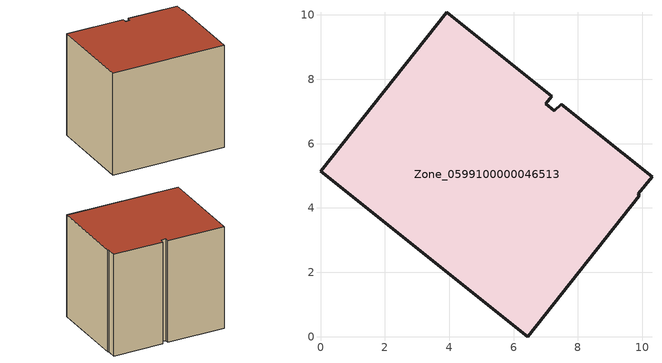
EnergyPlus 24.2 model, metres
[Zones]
Zone_0599100000046513
 floor ground (C_G): 10.3,4.97 9.88,4.44 9.91,4.38 6.44,0 0,5.14 3.93,10.08 7.18,7.47 7,7.23 7.26,7.03 7.49,7.23 z0.61
 wall outside (C_F): 7.18,7.47 3.93,10.08 0,5.14 6.44,0 9.91,4.38 9.88,4.44 10.3,4.97 7.49,7.23 7.26,7.03 7,7.23 7.18,7.47 z0.61:8.11
 roof outside (C_R): 9.88,4.44 10.3,4.97 7.49,7.23 7.26,7.03 7,7.23 7.18,7.47 3.93,10.08 0,5.14 6.44,0 9.91,4.38 z8.11
[BUILDING]
Pand.0599100000046513: North Axis=0; Terrain=City; Loads Convergence Tolerance Value=0.04; Temperature Convergence Tolerance Value=0.4; Solar Distribution=FullExterior; Maximum Number of Warmup Days=25; Minimum Number of Warmup Days=1
[Site:Location]
Rotterdam.The.Hague.AP_ZH_NLD Design_Conditions: Latitude=51.96; Longitude=4.45; Time Zone=1; Elevation=-4.5
[SITE:GROUNDTEMPERATURE:BUILDINGSURFACE]
18, 18, 18, 18, 18, 18, 18, 18, 18, 18, 18, 18
[MATERIAL] Thermal Absorptance=0.9; Solar Absorptance=0.7; Visible Absorptance=0.7
Name | Roughness | Thickness | Conductivity | Density | Specific Heat
G.TC.1965-1974 | MediumSmooth | 0.15 | 0.882353 | 540 | 1210
F.TC.1965-1974 | Rough | 0.3 | 0.697674 | 1920 | 840
R.TC.1965-1974 | MediumRough | 0.2 | 0.232558 | 1500 | 1000
[CONSTRUCTION]
C_G: G.TC.1965-1974
C_F: F.TC.1965-1974
C_R: R.TC.1965-1974
[ZONE]
Zone_0599100000046513: Type=1; Multiplier=1; Ceiling Height=Autocalculate; Volume=Autocalculate; Floor Area=autocalculate; Part of Total Floor Area=Yes
[ZONEINFILTRATION:DESIGNFLOWRATE]
Infil_Zone_0599100000046513: Zone or ZoneList or Space or SpaceList=Zone_0599100000046513; Schedule=AlwaysOn; Design Flow Rate Calculation Method=Flow/Area; Flow Rate per Floor Area=0.003; Constant Term Coefficient=1; Temperature Term Coefficient=0; Velocity Term Coefficient=0; Velocity Squared Term Coefficient=0
[HVACTEMPLATE:ZONE:IDEALLOADSAIRSYSTEM]
Zone_0599100000046513: Maximum Heating Supply Air Temperature=50; Minimum Cooling Supply Air Temperature=13; Maximum Heating Supply Air Humidity Ratio=0.0156; Minimum Cooling Supply Air Humidity Ratio=0.0077; Heating Limit=NoLimit; Cooling Limit=NoLimit; Dehumidification Control Type=ConstantSensibleHeatRatio; Cooling Sensible Heat Ratio=0.7; Dehumidification Setpoint=60; Humidification Control Type=None; Humidification Setpoint=30; Outdoor Air Method=None; Outdoor Air Flow Rate per Person=0.00944; Outdoor Air Flow Rate per Zone Floor Area=0; Outdoor Air Flow Rate per Zone=0; Demand Controlled Ventilation Type=None; Outdoor Air Economizer Type=NoEconomizer; Heat Recovery Type=None; Sensible Heat Recovery Effectiveness=0.7; Latent Heat Recovery Effectiveness=0.65
[ZONECONTROL:THERMOSTAT]
ThermostatControl_Zone_0599100000046513: Zone or ZoneList=Zone_0599100000046513; Control Type Schedule=DualSetpointControlType; Control 1=Thermostat_Zone_0599100000046513; Temperature Difference Between Cutout And Setpoint=0
[THERMOSTATSETPOINT:DUALSETPOINT]
Thermostat_Zone_0599100000046513: Heating Setpoint Temperature Schedule=HeatingSetpoint_Zone_0599100000046513; Cooling Setpoint Temperature Schedule=CoolingSetpoint_Zone_0599100000046513
[SCHEDULE:COMPACT]
HeatingSetpoint_Zone_0599100000046513: Through: 12/31, For: AllDays, Until: 24:00, 21
CoolingSetpoint_Zone_0599100000046513: Through: 12/31, For: AllDays, Until: 24:00, 24
DualSetpointControlType: Through: 12/31, For: AllDays, Until: 24:00, 4
AlwaysOn: Through: 12/31, For: AllDays, Until: 24:00, 1
